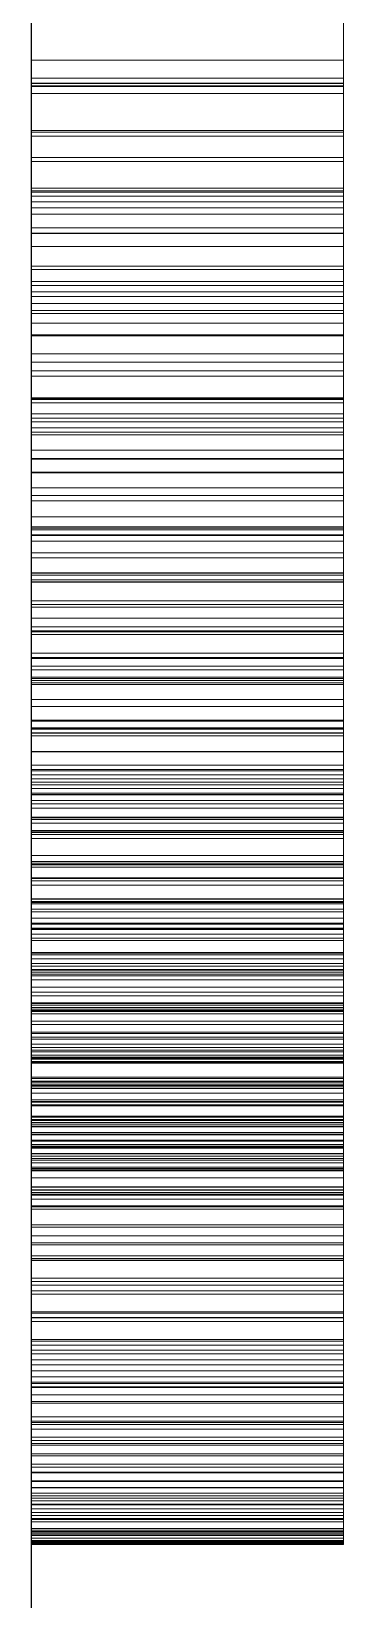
# Model space of a CAD drawing. Header units: millimetres. Extents: x 38 to 970, y 105 to 390.
# Drawn here: x 225 to 225.2, y 262.793 to 263.797 of the extents above; entities that cross this region are included whole.
import ezdxf

# ---------------------------------------------------------------- set-up
doc = ezdxf.new("R2010")
doc.units = ezdxf.units.MM
doc.linetypes.add('WP_HIDDEN', pattern=[2.3, 1.5, -0.8])
doc.layers.add('HIDDEN', color=7, linetype='WP_HIDDEN', lineweight=13)
doc.layers.add('VISIBLE', color=7, linetype='CONTINUOUS', lineweight=25)

msp = doc.modelspace()

# ---------------------------------------------------------------- linework, layer by layer
at = {"layer": 'HIDDEN', "ltscale": 1.428571}
for p, q in [((225, 263.76397), (225, 264.99087)), ((225, 263.76252), (225, 264.99087)), ((225.2, 264.99087), (225.2, 263.76397)), ((225.2, 263.76252), (225.2, 264.99087)), ((225, 264.73998), (225, 262.86483)), ((225.2, 262.86483), (225.2, 264.73998)), ((225, 263.84516), (225, 263.76751)), ((225.2, 263.76751), (225.2, 263.84516)), ((225, 263.76216), (225, 263.83077)), ((225, 263.77907), (225, 263.82672)), ((225.2, 263.83077), (225.2, 263.76216)), ((225.2, 263.82672), (225.2, 263.77907)), ((225, 263.8227), (225, 263.7303)), ((225, 263.73393), (225, 263.81999)), ((225.2, 263.7303), (225.2, 263.8227)), ((225.2, 263.81999), (225.2, 263.73393)), ((225, 263.76216), (225, 263.80474)), ((225, 263.80241), (225, 263.75756)), ((225, 263.79742), (225, 263.76426)), ((225.2, 263.80474), (225.2, 263.76216)), ((225.2, 263.75756), (225.2, 263.80241)), ((225.2, 263.76426), (225.2, 263.79742)), ((225, 263.77907), (225.2, 263.77907)), ((225, 263.73288), (225, 263.77907)), ((225.2, 263.77907), (225.2, 263.73288)), ((225, 263.76751), (225, 263.69198)), ((225, 263.76751), (225.2, 263.76751)), ((225.2, 263.69198), (225.2, 263.76751)), ((225, 263.76426), (225, 263.73025)), ((225, 263.76426), (225.2, 263.76426)), ((225, 263.66796), (225, 263.76397)), ((225, 263.76397), (225, 263.697)), ((225, 263.76397), (225.2, 263.76397)), ((225, 263.68028), (225, 263.76252)), ((225, 263.76252), (225, 263.68446)), ((225, 263.76252), (225.2, 263.76252)), ((225, 263.69445), (225, 263.76216)), ((225, 263.71663), (225, 263.76216)), ((225, 263.76216), (225.2, 263.76216)), ((225, 263.75756), (225, 263.71398)), ((225, 263.75756), (225.2, 263.75756)), ((225.2, 263.73025), (225.2, 263.76426)), ((225.2, 263.76397), (225.2, 263.66796)), ((225.2, 263.697), (225.2, 263.76397)), ((225.2, 263.68446), (225.2, 263.76252)), ((225.2, 263.76252), (225.2, 263.68028)), ((225.2, 263.76216), (225.2, 263.69445)), ((225.2, 263.76216), (225.2, 263.71663)), ((225.2, 263.71398), (225.2, 263.75756)), ((225, 263.64709), (225, 263.73393)), ((225, 263.73393), (225.2, 263.73393)), ((225, 263.73288), (225.2, 263.73288)), ((225, 263.68816), (225, 263.73288)), ((225, 263.7303), (225, 263.63726)), ((225, 263.7303), (225.2, 263.7303)), ((225, 263.73025), (225, 263.69538)), ((225, 263.73025), (225.2, 263.73025)), ((225.2, 263.73393), (225.2, 263.64709)), ((225.2, 263.73288), (225.2, 263.68816)), ((225.2, 263.63726), (225.2, 263.7303)), ((225.2, 263.69538), (225.2, 263.73025)), ((225, 263.66816), (225, 263.71663)), ((225, 263.71663), (225.2, 263.71663)), ((225.2, 263.71663), (225.2, 263.66816)), ((225, 263.71398), (225, 263.67168)), ((225, 263.71398), (225.2, 263.71398)), ((225.2, 263.67168), (225.2, 263.71398)), ((225, 263.697), (225, 263.63458)), ((225, 263.697), (225.2, 263.697)), ((225.2, 263.63458), (225.2, 263.697)), ((225, 263.69538), (225, 263.65964)), ((225, 263.69538), (225.2, 263.69538)), ((225, 263.62765), (225, 263.69445)), ((225, 263.69445), (225.2, 263.69445)), ((225, 263.69198), (225, 263.61858)), ((225, 263.69198), (225.2, 263.69198)), ((225, 263.68816), (225.2, 263.68816)), ((225, 263.64489), (225, 263.68816)), ((225.2, 263.65964), (225.2, 263.69538)), ((225.2, 263.69445), (225.2, 263.62765)), ((225.2, 263.61858), (225.2, 263.69198)), ((225.2, 263.68816), (225.2, 263.64489)), ((225, 263.68446), (225, 263.61052)), ((225, 263.68446), (225.2, 263.68446)), ((225, 263.6025), (225, 263.68028)), ((225, 263.68028), (225.2, 263.68028)), ((225.2, 263.61052), (225.2, 263.68446)), ((225.2, 263.68028), (225.2, 263.6025)), ((225, 263.67168), (225, 263.63065)), ((225, 263.67168), (225.2, 263.67168)), ((225, 263.61675), (225, 263.66816)), ((225, 263.66816), (225.2, 263.66816)), ((225, 263.58006), (225, 263.66796)), ((225, 263.66796), (225.2, 263.66796)), ((225.2, 263.63065), (225.2, 263.67168)), ((225.2, 263.66816), (225.2, 263.61675)), ((225.2, 263.66796), (225.2, 263.58006)), ((225, 263.65964), (225, 263.62305)), ((225, 263.65964), (225.2, 263.65964)), ((225.2, 263.62305), (225.2, 263.65964)), ((225, 263.55945), (225, 263.64709)), ((225, 263.64709), (225.2, 263.64709)), ((225.2, 263.64709), (225.2, 263.55945)), ((225, 263.64489), (225.2, 263.64489)), ((225, 263.60309), (225, 263.64489)), ((225, 263.63726), (225, 263.54358)), ((225, 263.63726), (225.2, 263.63726)), ((225.2, 263.64489), (225.2, 263.60309)), ((225.2, 263.54358), (225.2, 263.63726)), ((225, 263.63458), (225, 263.57672)), ((225, 263.63458), (225.2, 263.63458)), ((225, 263.63065), (225, 263.5909)), ((225, 263.63065), (225.2, 263.63065)), ((225, 263.56175), (225, 263.62765)), ((225, 263.62765), (225.2, 263.62765)), ((225.2, 263.57672), (225.2, 263.63458)), ((225.2, 263.5909), (225.2, 263.63065)), ((225.2, 263.62765), (225.2, 263.56175)), ((225, 263.62305), (225, 263.58559)), ((225, 263.62305), (225.2, 263.62305)), ((225, 263.61858), (225, 263.54732)), ((225, 263.61858), (225.2, 263.61858)), ((225, 263.56239), (225, 263.61675)), ((225, 263.61675), (225.2, 263.61675)), ((225.2, 263.58559), (225.2, 263.62305)), ((225.2, 263.54732), (225.2, 263.61858)), ((225.2, 263.61675), (225.2, 263.56239)), ((225, 263.61052), (225, 263.5407)), ((225, 263.61052), (225.2, 263.61052)), ((225.2, 263.5407), (225.2, 263.61052)), ((225, 263.60309), (225.2, 263.60309)), ((225, 263.56275), (225, 263.60309)), ((225, 263.52918), (225, 263.6025)), ((225, 263.6025), (225.2, 263.6025)), ((225.2, 263.60309), (225.2, 263.56275)), ((225.2, 263.6025), (225.2, 263.52918)), ((225, 263.5909), (225, 263.55242)), ((225, 263.5909), (225.2, 263.5909)), ((225, 263.58559), (225, 263.54982)), ((225, 263.58559), (225.2, 263.58559)), ((225.2, 263.55242), (225.2, 263.5909)), ((225.2, 263.54982), (225.2, 263.58559)), ((225, 263.53916), (225, 263.58006)), ((225, 263.58006), (225.2, 263.58006)), ((225, 263.57672), (225, 263.52341)), ((225, 263.57672), (225.2, 263.57672)), ((225.2, 263.58006), (225.2, 263.53916)), ((225.2, 263.52341), (225.2, 263.57672)), ((225, 263.56275), (225.2, 263.56275)), ((225, 263.52387), (225, 263.56275)), ((225, 263.5051), (225, 263.56239)), ((225, 263.56239), (225.2, 263.56239)), ((225, 263.49677), (225, 263.56175)), ((225, 263.56175), (225.2, 263.56175)), ((225, 263.47102), (225, 263.55945)), ((225, 263.55945), (225.2, 263.55945)), ((225.2, 263.56275), (225.2, 263.52387)), ((225.2, 263.56239), (225.2, 263.5051)), ((225.2, 263.56175), (225.2, 263.49677)), ((225.2, 263.55945), (225.2, 263.47102)), ((225, 263.55242), (225, 263.51521)), ((225, 263.55242), (225.2, 263.55242)), ((225, 263.54982), (225, 263.51467)), ((225, 263.54982), (225.2, 263.54982)), ((225, 263.54732), (225, 263.47818)), ((225, 263.54732), (225.2, 263.54732)), ((225.2, 263.51521), (225.2, 263.55242)), ((225.2, 263.51467), (225.2, 263.54982)), ((225.2, 263.47818), (225.2, 263.54732)), ((225, 263.54358), (225, 263.44927)), ((225, 263.54358), (225.2, 263.54358)), ((225, 263.5407), (225, 263.47501)), ((225, 263.5407), (225.2, 263.5407)), ((225, 263.50028), (225, 263.53916)), ((225, 263.53916), (225.2, 263.53916)), ((225.2, 263.44927), (225.2, 263.54358)), ((225.2, 263.47501), (225.2, 263.5407)), ((225.2, 263.53916), (225.2, 263.50028)), ((225, 263.46033), (225, 263.52918)), ((225, 263.52918), (225.2, 263.52918)), ((225.2, 263.52918), (225.2, 263.46033)), ((225, 263.52387), (225.2, 263.52387)), ((225, 263.48645), (225, 263.52387)), ((225, 263.52341), (225, 263.47466)), ((225, 263.52341), (225.2, 263.52341)), ((225, 263.51521), (225, 263.47928)), ((225, 263.51521), (225.2, 263.51521)), ((225.2, 263.52387), (225.2, 263.48645)), ((225.2, 263.47466), (225.2, 263.52341)), ((225.2, 263.47928), (225.2, 263.51521)), ((225, 263.51467), (225, 263.48012)), ((225, 263.51467), (225.2, 263.51467)), ((225, 263.45072), (225, 263.5051)), ((225, 263.5051), (225.2, 263.5051)), ((225.2, 263.48012), (225.2, 263.51467)), ((225.2, 263.5051), (225.2, 263.45072)), ((225, 263.46343), (225, 263.50028)), ((225, 263.50028), (225.2, 263.50028)), ((225, 263.43268), (225, 263.49677)), ((225, 263.49677), (225.2, 263.49677)), ((225.2, 263.50028), (225.2, 263.46343)), ((225.2, 263.49677), (225.2, 263.43268)), ((225, 263.48645), (225.2, 263.48645)), ((225, 263.4505), (225, 263.48645)), ((225.2, 263.48645), (225.2, 263.4505)), ((225, 263.48012), (225, 263.44619)), ((225, 263.48012), (225.2, 263.48012)), ((225, 263.47928), (225, 263.44463)), ((225, 263.47928), (225.2, 263.47928)), ((225, 263.47818), (225, 263.41118)), ((225, 263.47818), (225.2, 263.47818)), ((225, 263.47501), (225, 263.41344)), ((225, 263.47501), (225.2, 263.47501)), ((225.2, 263.44619), (225.2, 263.48012)), ((225.2, 263.44463), (225.2, 263.47928)), ((225.2, 263.41118), (225.2, 263.47818)), ((225.2, 263.41344), (225.2, 263.47501)), ((225, 263.47466), (225, 263.43046)), ((225, 263.47466), (225.2, 263.47466)), ((225, 263.38383), (225, 263.47102)), ((225, 263.47102), (225.2, 263.47102)), ((225.2, 263.43046), (225.2, 263.47466)), ((225.2, 263.47102), (225.2, 263.38383)), ((225, 263.4286), (225, 263.46343)), ((225, 263.46343), (225.2, 263.46343)), ((225, 263.39594), (225, 263.46033)), ((225, 263.46033), (225.2, 263.46033)), ((225.2, 263.46343), (225.2, 263.4286)), ((225.2, 263.46033), (225.2, 263.39594)), ((225, 263.39924), (225, 263.45072)), ((225, 263.45072), (225.2, 263.45072)), ((225, 263.4505), (225.2, 263.4505)), ((225, 263.41601), (225, 263.4505)), ((225, 263.44927), (225, 263.38177)), ((225, 263.44927), (225.2, 263.44927)), ((225, 263.44619), (225, 263.41287)), ((225, 263.44619), (225.2, 263.44619)), ((225, 263.42172), (225, 263.44492)), ((225, 263.44492), (225, 263.39644)), ((225, 263.44492), (225.2, 263.44492)), ((225.2, 263.45072), (225.2, 263.39924)), ((225.2, 263.4505), (225.2, 263.41601)), ((225.2, 263.38177), (225.2, 263.44927)), ((225.2, 263.41287), (225.2, 263.44619)), ((225.2, 263.44492), (225.2, 263.42172)), ((225.2, 263.39644), (225.2, 263.44492)), ((225, 263.44463), (225, 263.41125)), ((225, 263.44463), (225.2, 263.44463)), ((225.2, 263.41125), (225.2, 263.44463)), ((225, 263.36951), (225, 263.43268)), ((225, 263.43268), (225.2, 263.43268)), ((225, 263.43046), (225, 263.39082)), ((225, 263.43046), (225.2, 263.43046)), ((225, 263.39581), (225, 263.4286)), ((225, 263.4286), (225.2, 263.4286)), ((225.2, 263.43268), (225.2, 263.36951)), ((225.2, 263.39082), (225.2, 263.43046)), ((225.2, 263.4286), (225.2, 263.39581)), ((225, 263.38859), (225, 263.42172)), ((225, 263.42172), (225.2, 263.42172)), ((225, 263.41601), (225.2, 263.41601)), ((225, 263.38297), (225, 263.41601)), ((225.2, 263.42172), (225.2, 263.38859)), ((225.2, 263.41601), (225.2, 263.38297)), ((225, 263.41344), (225, 263.356)), ((225, 263.41344), (225.2, 263.41344)), ((225, 263.41287), (225, 263.38016)), ((225, 263.41287), (225.2, 263.41287)), ((225, 263.41125), (225, 263.37914)), ((225, 263.41125), (225.2, 263.41125)), ((225, 263.41118), (225, 263.3463)), ((225, 263.41118), (225.2, 263.41118)), ((225.2, 263.356), (225.2, 263.41344)), ((225.2, 263.38016), (225.2, 263.41287)), ((225.2, 263.37914), (225.2, 263.41125)), ((225.2, 263.3463), (225.2, 263.41118)), ((225, 263.35065), (225, 263.39924)), ((225, 263.39924), (225.2, 263.39924)), ((225, 263.39644), (225, 263.35106)), ((225, 263.39644), (225.2, 263.39644)), ((225, 263.33602), (225, 263.39594)), ((225, 263.39594), (225.2, 263.39594)), ((225, 263.36504), (225, 263.39581)), ((225, 263.39581), (225.2, 263.39581)), ((225.2, 263.39924), (225.2, 263.35065)), ((225.2, 263.35106), (225.2, 263.39644)), ((225.2, 263.39594), (225.2, 263.33602)), ((225.2, 263.39581), (225.2, 263.36504)), ((225, 263.39082), (225, 263.35573)), ((225, 263.39082), (225.2, 263.39082)), ((225, 263.3563), (225, 263.38859)), ((225, 263.38859), (225.2, 263.38859)), ((225.2, 263.35573), (225.2, 263.39082)), ((225.2, 263.38859), (225.2, 263.3563)), ((225, 263.2999), (225, 263.38383)), ((225, 263.38383), (225.2, 263.38383)), ((225, 263.38297), (225.2, 263.38297)), ((225, 263.3514), (225, 263.38297)), ((225, 263.38177), (225, 263.31268)), ((225, 263.38177), (225.2, 263.38177)), ((225, 263.38016), (225, 263.34806)), ((225, 263.38016), (225.2, 263.38016)), ((225, 263.37914), (225, 263.34831)), ((225, 263.37914), (225.2, 263.37914)), ((225.2, 263.38383), (225.2, 263.2999)), ((225.2, 263.38297), (225.2, 263.3514)), ((225.2, 263.31268), (225.2, 263.38177)), ((225.2, 263.34806), (225.2, 263.38016)), ((225.2, 263.34831), (225.2, 263.37914)), ((225, 263.30844), (225, 263.36951)), ((225, 263.36951), (225.2, 263.36951)), ((225, 263.33631), (225, 263.36504)), ((225, 263.36504), (225.2, 263.36504)), ((225.2, 263.36951), (225.2, 263.30844)), ((225.2, 263.36504), (225.2, 263.33631)), ((225, 263.32483), (225, 263.3563)), ((225, 263.3563), (225.2, 263.3563)), ((225, 263.356), (225, 263.30268)), ((225, 263.356), (225.2, 263.356)), ((225, 263.35573), (225, 263.32386)), ((225, 263.35573), (225.2, 263.35573)), ((225.2, 263.3563), (225.2, 263.32483)), ((225.2, 263.30268), (225.2, 263.356)), ((225.2, 263.32386), (225.2, 263.35573)), ((225, 263.3514), (225.2, 263.3514)), ((225, 263.32129), (225, 263.3514)), ((225, 263.35106), (225, 263.30879)), ((225, 263.35106), (225.2, 263.35106)), ((225, 263.32745), (225, 263.35065)), ((225, 263.35065), (225.2, 263.35065)), ((225, 263.34831), (225, 263.31875)), ((225, 263.34831), (225.2, 263.34831)), ((225, 263.34806), (225, 263.31657)), ((225, 263.34806), (225.2, 263.34806)), ((225, 263.3463), (225, 263.31488)), ((225, 263.3463), (225.2, 263.3463)), ((225.2, 263.3514), (225.2, 263.32129)), ((225.2, 263.30879), (225.2, 263.35106)), ((225.2, 263.35065), (225.2, 263.32745)), ((225.2, 263.31875), (225.2, 263.34831)), ((225.2, 263.31657), (225.2, 263.34806)), ((225.2, 263.31488), (225.2, 263.3463)), ((225, 263.30959), (225, 263.33631)), ((225, 263.33631), (225.2, 263.33631)), ((225, 263.28056), (225, 263.33602)), ((225, 263.33602), (225.2, 263.33602)), ((225.2, 263.33631), (225.2, 263.30959)), ((225.2, 263.33602), (225.2, 263.28056)), ((225, 263.30497), (225, 263.32745)), ((225, 263.32745), (225.2, 263.32745)), ((225, 263.29419), (225, 263.32483)), ((225, 263.32483), (225.2, 263.32483)), ((225.2, 263.32745), (225.2, 263.30497)), ((225.2, 263.32483), (225.2, 263.29419)), ((225, 263.32386), (225, 263.29387)), ((225, 263.32386), (225.2, 263.32386)), ((225, 263.32129), (225.2, 263.32129)), ((225, 263.29265), (225, 263.32129)), ((225, 263.31875), (225, 263.29047)), ((225, 263.31875), (225.2, 263.31875)), ((225, 263.31657), (225, 263.2857)), ((225, 263.31657), (225.2, 263.31657)), ((225, 263.31488), (225, 263.28443)), ((225, 263.31488), (225.2, 263.31488)), ((225.2, 263.29387), (225.2, 263.32386)), ((225.2, 263.32129), (225.2, 263.29265)), ((225.2, 263.29047), (225.2, 263.31875)), ((225.2, 263.2857), (225.2, 263.31657)), ((225.2, 263.28443), (225.2, 263.31488)), ((225, 263.31268), (225, 263.242)), ((225, 263.31268), (225.2, 263.31268)), ((225, 263.28491), (225, 263.30959)), ((225, 263.30959), (225.2, 263.30959)), ((225, 263.30879), (225, 263.26962)), ((225, 263.30879), (225.2, 263.30879)), ((225, 263.25068), (225, 263.30844)), ((225, 263.30844), (225.2, 263.30844)), ((225, 263.28322), (225, 263.30497)), ((225, 263.30497), (225.2, 263.30497)), ((225.2, 263.242), (225.2, 263.31268)), ((225.2, 263.30959), (225.2, 263.28491)), ((225.2, 263.26962), (225.2, 263.30879)), ((225.2, 263.30844), (225.2, 263.25068)), ((225.2, 263.30497), (225.2, 263.28322)), ((225, 263.30268), (225, 263.25349)), ((225, 263.30268), (225.2, 263.30268)), ((225, 263.21923), (225, 263.2999)), ((225, 263.2999), (225.2, 263.2999)), ((225.2, 263.25349), (225.2, 263.30268)), ((225.2, 263.2999), (225.2, 263.21923)), ((225, 263.26437), (225, 263.29419)), ((225, 263.29419), (225.2, 263.29419)), ((225, 263.29387), (225, 263.26576)), ((225, 263.29387), (225.2, 263.29387)), ((225, 263.29265), (225.2, 263.29265)), ((225, 263.2656), (225, 263.29265)), ((225, 263.29047), (225.2, 263.29047)), ((225, 263.29047), (225, 263.26369)), ((225, 263.2857), (225, 263.25544)), ((225, 263.2857), (225.2, 263.2857)), ((225, 263.26226), (225, 263.28491)), ((225, 263.28491), (225.2, 263.28491)), ((225, 263.28443), (225, 263.25495)), ((225, 263.28443), (225.2, 263.28443)), ((225.2, 263.29419), (225.2, 263.26437)), ((225.2, 263.26576), (225.2, 263.29387)), ((225.2, 263.29265), (225.2, 263.2656)), ((225.2, 263.26369), (225.2, 263.29047)), ((225.2, 263.25544), (225.2, 263.2857)), ((225.2, 263.28491), (225.2, 263.26226)), ((225.2, 263.25495), (225.2, 263.28443)), ((225, 263.26219), (225, 263.28322)), ((225, 263.28322), (225.2, 263.28322)), ((225, 263.22956), (225, 263.28056)), ((225, 263.28056), (225.2, 263.28056)), ((225.2, 263.28322), (225.2, 263.26219)), ((225.2, 263.28056), (225.2, 263.22956)), ((225, 263.26962), (225, 263.23356)), ((225, 263.26962), (225.2, 263.26962)), ((225, 263.26576), (225, 263.23953)), ((225, 263.26576), (225.2, 263.26576)), ((225, 263.2656), (225.2, 263.2656)), ((225, 263.2403), (225, 263.2656)), ((225, 263.23538), (225, 263.26437)), ((225, 263.26437), (225.2, 263.26437)), ((225.2, 263.23356), (225.2, 263.26962)), ((225.2, 263.23953), (225.2, 263.26576)), ((225.2, 263.2656), (225.2, 263.2403)), ((225.2, 263.26437), (225.2, 263.23538)), ((225, 263.26369), (225, 263.23864)), ((225, 263.26369), (225.2, 263.26369)), ((225, 263.24163), (225, 263.26226)), ((225, 263.26226), (225.2, 263.26226)), ((225, 263.24189), (225, 263.26219)), ((225, 263.26219), (225.2, 263.26219)), ((225, 263.25544), (225, 263.22579)), ((225, 263.25544), (225.2, 263.25544)), ((225, 263.25495), (225, 263.22643)), ((225, 263.25495), (225.2, 263.25495)), ((225.2, 263.23864), (225.2, 263.26369)), ((225.2, 263.26226), (225.2, 263.24163)), ((225.2, 263.26219), (225.2, 263.24189)), ((225.2, 263.22579), (225.2, 263.25544)), ((225.2, 263.22643), (225.2, 263.25495)), ((225, 263.25349), (225, 263.20746)), ((225, 263.25349), (225.2, 263.25349)), ((225, 263.22304), (225, 263.25068)), ((225, 263.25068), (225.2, 263.25068)), ((225.2, 263.20746), (225.2, 263.25349)), ((225.2, 263.25068), (225.2, 263.22304)), ((225, 263.242), (225, 263.16974)), ((225, 263.242), (225.2, 263.242)), ((225, 263.22231), (225, 263.24189)), ((225, 263.24189), (225.2, 263.24189)), ((225, 263.22303), (225, 263.24163)), ((225, 263.24163), (225.2, 263.24163)), ((225, 263.2403), (225.2, 263.2403)), ((225, 263.21675), (225, 263.2403)), ((225, 263.23953), (225, 263.21518)), ((225, 263.23953), (225.2, 263.23953)), ((225, 263.23864), (225, 263.21531)), ((225, 263.23864), (225.2, 263.23864)), ((225, 263.20722), (225, 263.23538)), ((225, 263.23538), (225.2, 263.23538)), ((225.2, 263.16974), (225.2, 263.242)), ((225.2, 263.24189), (225.2, 263.22231)), ((225.2, 263.24163), (225.2, 263.22303)), ((225.2, 263.2403), (225.2, 263.21675)), ((225.2, 263.21518), (225.2, 263.23953)), ((225.2, 263.21531), (225.2, 263.23864)), ((225.2, 263.23538), (225.2, 263.20722)), ((225, 263.23356), (225, 263.2006)), ((225, 263.23356), (225.2, 263.23356)), ((225, 263.18224), (225, 263.22956)), ((225, 263.22956), (225.2, 263.22956)), ((225, 263.22643), (225, 263.19889)), ((225, 263.22643), (225.2, 263.22643)), ((225, 263.22579), (225, 263.19675)), ((225, 263.22579), (225.2, 263.22579)), ((225.2, 263.2006), (225.2, 263.23356)), ((225.2, 263.22956), (225.2, 263.18224)), ((225.2, 263.19889), (225.2, 263.22643)), ((225.2, 263.19675), (225.2, 263.22579)), ((225, 263.19623), (225, 263.22304)), ((225, 263.22304), (225.2, 263.22304)), ((225, 263.206), (225, 263.22303)), ((225, 263.22303), (225.2, 263.22303)), ((225, 263.20346), (225, 263.22231)), ((225, 263.22231), (225.2, 263.22231)), ((225, 263.14182), (225, 263.21923)), ((225, 263.21923), (225.2, 263.21923)), ((225, 263.21675), (225.2, 263.21675)), ((225, 263.19494), (225, 263.21675)), ((225, 263.21531), (225, 263.19371)), ((225, 263.21531), (225.2, 263.21531)), ((225, 263.21518), (225, 263.19272)), ((225, 263.21518), (225.2, 263.21518)), ((225.2, 263.22304), (225.2, 263.19623)), ((225.2, 263.22303), (225.2, 263.206)), ((225.2, 263.22231), (225.2, 263.20346)), ((225.2, 263.21923), (225.2, 263.14182)), ((225.2, 263.21675), (225.2, 263.19494)), ((225.2, 263.19371), (225.2, 263.21531)), ((225.2, 263.19272), (225.2, 263.21518)), ((225, 263.20746), (225, 263.16362)), ((225, 263.20746), (225.2, 263.20746)), ((225, 263.17989), (225, 263.20722)), ((225, 263.20722), (225.2, 263.20722)), ((225, 263.19006), (225, 263.206)), ((225, 263.206), (225.2, 263.206)), ((225.2, 263.16362), (225.2, 263.20746)), ((225.2, 263.20722), (225.2, 263.17989)), ((225.2, 263.206), (225.2, 263.19006)), ((225, 263.18533), (225, 263.20346)), ((225, 263.20346), (225.2, 263.20346)), ((225, 263.2006), (225, 263.17075)), ((225, 263.2006), (225.2, 263.2006)), ((225, 263.19889), (225, 263.17231)), ((225, 263.19889), (225.2, 263.19889)), ((225, 263.19675), (225, 263.16832)), ((225, 263.19675), (225.2, 263.19675)), ((225, 263.17024), (225, 263.19623)), ((225, 263.19623), (225.2, 263.19623)), ((225, 263.19494), (225.2, 263.19494)), ((225, 263.17487), (225, 263.19494)), ((225.2, 263.20346), (225.2, 263.18533)), ((225.2, 263.17075), (225.2, 263.2006)), ((225.2, 263.17231), (225.2, 263.19889)), ((225.2, 263.16832), (225.2, 263.19675)), ((225.2, 263.19623), (225.2, 263.17024)), ((225.2, 263.19494), (225.2, 263.17487)), ((225, 263.19371), (225, 263.17384)), ((225, 263.19371), (225.2, 263.19371)), ((225, 263.19272), (225, 263.17213)), ((225, 263.19272), (225.2, 263.19272)), ((225, 263.17523), (225, 263.19006)), ((225, 263.19006), (225.2, 263.19006)), ((225, 263.15202), (225, 263.18533)), ((225, 263.18533), (225.2, 263.18533)), ((225.2, 263.17384), (225.2, 263.19371)), ((225.2, 263.17213), (225.2, 263.19272)), ((225.2, 263.19006), (225.2, 263.17523)), ((225.2, 263.18533), (225.2, 263.15202)), ((225, 263.13779), (225, 263.18224)), ((225, 263.18224), (225.2, 263.18224)), ((225, 263.15338), (225, 263.17989)), ((225, 263.17989), (225.2, 263.17989)), ((225, 263.16149), (225, 263.17523)), ((225, 263.17523), (225.2, 263.17523)), ((225, 263.17487), (225.2, 263.17487)), ((225, 263.15655), (225, 263.17487)), ((225, 263.17384), (225, 263.1557)), ((225, 263.17384), (225.2, 263.17384)), ((225.2, 263.18224), (225.2, 263.13779)), ((225.2, 263.17989), (225.2, 263.15338)), ((225.2, 263.17523), (225.2, 263.16149)), ((225.2, 263.17487), (225.2, 263.15655)), ((225.2, 263.1557), (225.2, 263.17384)), ((225, 263.17231), (225, 263.1467)), ((225, 263.17231), (225.2, 263.17231)), ((225, 263.17213), (225, 263.15342)), ((225, 263.17213), (225.2, 263.17213)), ((225, 263.17075), (225, 263.144)), ((225, 263.17075), (225.2, 263.17075)), ((225, 263.14508), (225, 263.17024)), ((225, 263.17024), (225.2, 263.17024)), ((225, 263.16974), (225, 263.09589)), ((225, 263.16974), (225.2, 263.16974)), ((225, 263.16832), (225, 263.14051)), ((225, 263.16832), (225.2, 263.16832)), ((225.2, 263.1467), (225.2, 263.17231)), ((225.2, 263.15342), (225.2, 263.17213)), ((225.2, 263.144), (225.2, 263.17075)), ((225.2, 263.17024), (225.2, 263.14508)), ((225.2, 263.09589), (225.2, 263.16974)), ((225.2, 263.14051), (225.2, 263.16832)), ((225, 263.16362), (225, 263.12198)), ((225, 263.16362), (225.2, 263.16362)), ((225, 263.14885), (225, 263.16149)), ((225, 263.16149), (225.2, 263.16149)), ((225, 263.15655), (225.2, 263.15655)), ((225, 263.13997), (225, 263.15655)), ((225, 263.1557), (225, 263.13929)), ((225, 263.1557), (225.2, 263.1557)), ((225.2, 263.12198), (225.2, 263.16362)), ((225.2, 263.16149), (225.2, 263.14885)), ((225.2, 263.15655), (225.2, 263.13997)), ((225.2, 263.13929), (225.2, 263.1557)), ((225, 263.15342), (225, 263.13677)), ((225, 263.15342), (225.2, 263.15342)), ((225, 263.1277), (225, 263.15338)), ((225, 263.15338), (225.2, 263.15338)), ((225, 263.12315), (225, 263.15202)), ((225, 263.15202), (225.2, 263.15202)), ((225, 263.13731), (225, 263.14885)), ((225, 263.14885), (225.2, 263.14885)), ((225, 263.1467), (225, 263.12206)), ((225, 263.1467), (225.2, 263.1467)), ((225, 263.12075), (225, 263.14508)), ((225, 263.14508), (225.2, 263.14508)), ((225, 263.144), (225, 263.12037)), ((225, 263.144), (225.2, 263.144)), ((225.2, 263.13677), (225.2, 263.15342)), ((225.2, 263.15338), (225.2, 263.1277)), ((225.2, 263.15202), (225.2, 263.12315)), ((225.2, 263.14885), (225.2, 263.13731)), ((225.2, 263.12206), (225.2, 263.1467)), ((225.2, 263.14508), (225.2, 263.12075)), ((225.2, 263.12037), (225.2, 263.144)), ((225, 263.06768), (225, 263.14182)), ((225, 263.14182), (225.2, 263.14182)), ((225, 263.14051), (225, 263.1133)), ((225, 263.14051), (225.2, 263.14051)), ((225, 263.13997), (225.2, 263.13997)), ((225, 263.12514), (225, 263.13997)), ((225, 263.13929), (225, 263.1246)), ((225, 263.13929), (225.2, 263.13929)), ((225, 263.09622), (225, 263.13779)), ((225, 263.13779), (225.2, 263.13779)), ((225, 263.12687), (225, 263.13731)), ((225, 263.13731), (225.2, 263.13731)), ((225, 263.13677), (225, 263.12233)), ((225, 263.13677), (225.2, 263.13677)), ((225.2, 263.14182), (225.2, 263.06768)), ((225.2, 263.1133), (225.2, 263.14051)), ((225.2, 263.13997), (225.2, 263.12514)), ((225.2, 263.1246), (225.2, 263.13929)), ((225.2, 263.13779), (225.2, 263.09622)), ((225.2, 263.13731), (225.2, 263.12687)), ((225.2, 263.12233), (225.2, 263.13677)), ((225, 263.10285), (225, 263.1277)), ((225, 263.1277), (225.2, 263.1277)), ((225, 263.11753), (225, 263.12687)), ((225, 263.12687), (225.2, 263.12687)), ((225, 263.12514), (225.2, 263.12514)), ((225, 263.11206), (225, 263.12514)), ((225, 263.1246), (225, 263.11164)), ((225, 263.1246), (225.2, 263.1246)), ((225.2, 263.1277), (225.2, 263.10285)), ((225.2, 263.12687), (225.2, 263.11753)), ((225.2, 263.12514), (225.2, 263.11206)), ((225.2, 263.11164), (225.2, 263.1246)), ((225, 263.09872), (225, 263.12315)), ((225, 263.12315), (225.2, 263.12315)), ((225, 263.12233), (225, 263.11012)), ((225, 263.12233), (225.2, 263.12233)), ((225, 263.12206), (225, 263.09839)), ((225, 263.12206), (225.2, 263.12206)), ((225, 263.12198), (225, 263.08254)), ((225, 263.12198), (225.2, 263.12198)), ((225, 263.09725), (225, 263.12075)), ((225, 263.12075), (225.2, 263.12075)), ((225, 263.12037), (225, 263.0999)), ((225, 263.12037), (225.2, 263.12037)), ((225, 263.10929), (225, 263.11753)), ((225, 263.11753), (225.2, 263.11753)), ((225.2, 263.12315), (225.2, 263.09872)), ((225.2, 263.11012), (225.2, 263.12233)), ((225.2, 263.09839), (225.2, 263.12206)), ((225.2, 263.08254), (225.2, 263.12198)), ((225.2, 263.12075), (225.2, 263.09725)), ((225.2, 263.0999), (225.2, 263.12037)), ((225.2, 263.11753), (225.2, 263.10929)), ((225, 263.1133), (225, 263.08671)), ((225, 263.1133), (225.2, 263.1133)), ((225, 263.11206), (225.2, 263.11206)), ((225, 263.10072), (225, 263.11206)), ((225, 263.11164), (225, 263.10041)), ((225, 263.11164), (225.2, 263.11164)), ((225, 263.11012), (225, 263.10013)), ((225, 263.11012), (225.2, 263.11012)), ((225, 263.10214), (225, 263.10929)), ((225, 263.10929), (225.2, 263.10929)), ((225.2, 263.08671), (225.2, 263.1133)), ((225.2, 263.11206), (225.2, 263.10072)), ((225.2, 263.10041), (225.2, 263.11164)), ((225.2, 263.10013), (225.2, 263.11012)), ((225.2, 263.10929), (225.2, 263.10214)), ((225, 263.07883), (225, 263.10285)), ((225, 263.10285), (225.2, 263.10285)), ((225, 263.0961), (225, 263.10214)), ((225, 263.10214), (225.2, 263.10214)), ((225, 263.10072), (225.2, 263.10072)), ((225, 263.09112), (225, 263.10072)), ((225, 263.10041), (225, 263.09091)), ((225, 263.10041), (225.2, 263.10041)), ((225, 263.10013), (225, 263.09235)), ((225, 263.10013), (225.2, 263.10013)), ((225, 263.0999), (225, 263.08258)), ((225, 263.0999), (225.2, 263.0999)), ((225, 263.07874), (225, 263.09872)), ((225, 263.09872), (225.2, 263.09872)), ((225, 263.09839), (225, 263.07569)), ((225, 263.09839), (225.2, 263.09839)), ((225, 263.07457), (225, 263.09725)), ((225, 263.09725), (225.2, 263.09725)), ((225, 263.05753), (225, 263.09622)), ((225, 263.09622), (225.2, 263.09622)), ((225, 263.09115), (225, 263.0961)), ((225, 263.0961), (225.2, 263.0961)), ((225, 263.09589), (225, 263.02046)), ((225, 263.09589), (225.2, 263.09589)), ((225.2, 263.10285), (225.2, 263.07883)), ((225.2, 263.10214), (225.2, 263.0961)), ((225.2, 263.10072), (225.2, 263.09112)), ((225.2, 263.09091), (225.2, 263.10041)), ((225.2, 263.09235), (225.2, 263.10013)), ((225.2, 263.08258), (225.2, 263.0999)), ((225.2, 263.09872), (225.2, 263.07874)), ((225.2, 263.07569), (225.2, 263.09839)), ((225.2, 263.09725), (225.2, 263.07457)), ((225.2, 263.09622), (225.2, 263.05753)), ((225.2, 263.0961), (225.2, 263.09115)), ((225.2, 263.02046), (225.2, 263.09589)), ((225, 263.09235), (225, 263.0868)), ((225, 263.09235), (225.2, 263.09235)), ((225, 263.08731), (225, 263.09115)), ((225, 263.09115), (225.2, 263.09115)), ((225, 263.09112), (225.2, 263.09112)), ((225, 263.08327), (225, 263.09112)), ((225, 263.09091), (225, 263.08313)), ((225, 263.09091), (225.2, 263.09091)), ((225, 263.08456), (225, 263.08731)), ((225, 263.08731), (225.2, 263.08731)), ((225, 263.0868), (225, 263.08347)), ((225, 263.0868), (225.2, 263.0868)), ((225, 263.08671), (225, 263.05545)), ((225, 263.08671), (225.2, 263.08671)), ((225, 263.08236), (225, 263.08456)), ((225, 263.08456), (225.2, 263.08456)), ((225, 263.08347), (225, 263.08236)), ((225, 263.08347), (225.2, 263.08347)), ((225.2, 263.0868), (225.2, 263.09235)), ((225.2, 263.09115), (225.2, 263.08731)), ((225.2, 263.09112), (225.2, 263.08327)), ((225.2, 263.08313), (225.2, 263.09091)), ((225.2, 263.08731), (225.2, 263.08456)), ((225.2, 263.08347), (225.2, 263.0868)), ((225.2, 263.05545), (225.2, 263.08671)), ((225.2, 263.08456), (225.2, 263.08236)), ((225.2, 263.08236), (225.2, 263.08347)), ((225, 263.08327), (225.2, 263.08327)), ((225, 263.07716), (225, 263.08327)), ((225, 263.08313), (225, 263.07708)), ((225, 263.08313), (225.2, 263.08313)), ((225, 263.08258), (225, 263.0684)), ((225, 263.08258), (225.2, 263.08258)), ((225, 263.08254), (225, 263.0453)), ((225, 263.08254), (225.2, 263.08254)), ((225, 263.08236), (225.2, 263.08236)), ((225, 263.05563), (225, 263.07883)), ((225, 263.07883), (225.2, 263.07883)), ((225, 263.06319), (225, 263.07874)), ((225, 263.07874), (225.2, 263.07874)), ((225, 263.07716), (225.2, 263.07716)), ((225, 263.0728), (225, 263.07716)), ((225, 263.07708), (225, 263.07277)), ((225, 263.07708), (225.2, 263.07708)), ((225, 263.07569), (225, 263.05395)), ((225, 263.07569), (225.2, 263.07569)), ((225, 263.05272), (225, 263.07457)), ((225, 263.07457), (225.2, 263.07457)), ((225.2, 263.08327), (225.2, 263.07716)), ((225.2, 263.07708), (225.2, 263.08313)), ((225.2, 263.0684), (225.2, 263.08258)), ((225.2, 263.0453), (225.2, 263.08254)), ((225.2, 263.07883), (225.2, 263.05563)), ((225.2, 263.07874), (225.2, 263.06319)), ((225.2, 263.07716), (225.2, 263.0728)), ((225.2, 263.07277), (225.2, 263.07708)), ((225.2, 263.05395), (225.2, 263.07569)), ((225.2, 263.07457), (225.2, 263.05272)), ((225, 263.0728), (225.2, 263.0728)), ((225, 263.07018), (225, 263.0728)), ((225, 263.07277), (225, 263.07017)), ((225, 263.07277), (225.2, 263.07277)), ((225, 263.07018), (225.2, 263.07018)), ((225, 263.06931), (225, 263.07018)), ((225, 263.07017), (225, 263.06931)), ((225, 263.07017), (225.2, 263.07017)), ((225, 263.06931), (225.2, 263.06931)), ((225, 263.0684), (225, 263.05738)), ((225, 263.0684), (225.2, 263.0684)), ((225, 262.9968), (225, 263.06768)), ((225, 263.06768), (225.2, 263.06768)), ((225.2, 263.0728), (225.2, 263.07018)), ((225.2, 263.07017), (225.2, 263.07277)), ((225.2, 263.07018), (225.2, 263.06931)), ((225.2, 263.06931), (225.2, 263.07017)), ((225.2, 263.05738), (225.2, 263.0684)), ((225.2, 263.06768), (225.2, 262.9968)), ((225, 263.05209), (225, 263.06319)), ((225, 263.06319), (225.2, 263.06319)), ((225, 263.02171), (225, 263.05753)), ((225, 263.05753), (225.2, 263.05753)), ((225, 263.05738), (225, 263.04951)), ((225, 263.05738), (225.2, 263.05738)), ((225, 263.03326), (225, 263.05563)), ((225, 263.05563), (225.2, 263.05563)), ((225, 263.05545), (225, 263.02621)), ((225, 263.05545), (225.2, 263.05545)), ((225, 263.05395), (225, 263.03319)), ((225, 263.05395), (225.2, 263.05395)), ((225.2, 263.06319), (225.2, 263.05209)), ((225.2, 263.05753), (225.2, 263.02171)), ((225.2, 263.04951), (225.2, 263.05738)), ((225.2, 263.05563), (225.2, 263.03326)), ((225.2, 263.02621), (225.2, 263.05545)), ((225.2, 263.03319), (225.2, 263.05395)), ((225, 263.0317), (225, 263.05272)), ((225, 263.05272), (225.2, 263.05272)), ((225, 263.04543), (225, 263.05209)), ((225, 263.05209), (225.2, 263.05209)), ((225, 263.04951), (225, 263.04478)), ((225, 263.04951), (225.2, 263.04951)), ((225, 263.04321), (225, 263.04543)), ((225, 263.04543), (225.2, 263.04543)), ((225, 263.0453), (225, 263.01026)), ((225, 263.0453), (225.2, 263.0453)), ((225, 263.04478), (225, 263.04321)), ((225, 263.04478), (225.2, 263.04478)), ((225, 263.04321), (225.2, 263.04321)), ((225.2, 263.05272), (225.2, 263.0317)), ((225.2, 263.05209), (225.2, 263.04543)), ((225.2, 263.04478), (225.2, 263.04951)), ((225.2, 263.04543), (225.2, 263.04321)), ((225.2, 263.01026), (225.2, 263.0453)), ((225.2, 263.04321), (225.2, 263.04478)), ((225, 263.01171), (225, 263.03326)), ((225, 263.03326), (225.2, 263.03326)), ((225, 263.03319), (225, 263.01339)), ((225, 263.03319), (225.2, 263.03319)), ((225.2, 263.03326), (225.2, 263.01171)), ((225.2, 263.01339), (225.2, 263.03319)), ((225, 263.0115), (225, 263.0317)), ((225, 263.0317), (225.2, 263.0317)), ((225, 263.02621), (225, 262.99898)), ((225, 263.02621), (225.2, 263.02621)), ((225.2, 263.0317), (225.2, 263.0115)), ((225.2, 262.99898), (225.2, 263.02621)), ((225, 262.98878), (225, 263.02171)), ((225, 263.02171), (225.2, 263.02171)), ((225, 263.02046), (225, 262.94343)), ((225, 263.02046), (225.2, 263.02046)), ((225, 263.01339), (225, 262.99457)), ((225, 263.01339), (225.2, 263.01339)), ((225.2, 263.02171), (225.2, 262.98878)), ((225.2, 262.94343), (225.2, 263.02046)), ((225.2, 262.99457), (225.2, 263.01339)), ((225, 262.991), (225, 263.01171)), ((225, 263.01171), (225.2, 263.01171)), ((225, 262.97359), (225, 263.0115)), ((225, 263.0115), (225.2, 263.0115)), ((225, 263.01026), (225, 262.97741)), ((225, 263.01026), (225.2, 263.01026)), ((225.2, 263.01171), (225.2, 262.991)), ((225.2, 263.0115), (225.2, 262.97359)), ((225.2, 262.97741), (225.2, 263.01026)), ((225, 262.99898), (225, 262.97378)), ((225, 262.99898), (225.2, 262.99898)), ((225, 262.92918), (225, 262.9968)), ((225, 262.9968), (225.2, 262.9968)), ((225, 262.99457), (225, 262.97671)), ((225, 262.99457), (225.2, 262.99457)), ((225.2, 262.97378), (225.2, 262.99898)), ((225.2, 262.9968), (225.2, 262.92918)), ((225.2, 262.97671), (225.2, 262.99457)), ((225, 262.97133), (225, 262.991)), ((225, 262.991), (225.2, 262.991)), ((225, 262.95872), (225, 262.98878)), ((225, 262.98878), (225.2, 262.98878)), ((225.2, 262.991), (225.2, 262.97133)), ((225.2, 262.98878), (225.2, 262.95872)), ((225, 262.97741), (225, 262.94677)), ((225, 262.97741), (225.2, 262.97741)), ((225, 262.97671), (225, 262.95982)), ((225, 262.97671), (225.2, 262.97671)), ((225, 262.97378), (225, 262.95058)), ((225, 262.97378), (225.2, 262.97378)), ((225, 262.95603), (225, 262.97359)), ((225, 262.97359), (225.2, 262.97359)), ((225.2, 262.94677), (225.2, 262.97741)), ((225.2, 262.95982), (225.2, 262.97671)), ((225.2, 262.95058), (225.2, 262.97378)), ((225.2, 262.97359), (225.2, 262.95603)), ((225, 262.95293), (225, 262.97133)), ((225, 262.97133), (225.2, 262.97133)), ((225.2, 262.97133), (225.2, 262.95293)), ((225, 262.95982), (225, 262.92906)), ((225, 262.95982), (225.2, 262.95982)), ((225, 262.93154), (225, 262.95872)), ((225, 262.95872), (225.2, 262.95872)), ((225, 262.9396), (225, 262.95603)), ((225, 262.95603), (225.2, 262.95603)), ((225, 262.9358), (225, 262.95293)), ((225, 262.95293), (225.2, 262.95293)), ((225.2, 262.92906), (225.2, 262.95982)), ((225.2, 262.95872), (225.2, 262.93154)), ((225.2, 262.95603), (225.2, 262.9396)), ((225.2, 262.95293), (225.2, 262.9358)), ((225, 262.95058), (225, 262.92941)), ((225, 262.95058), (225.2, 262.95058)), ((225, 262.94677), (225, 262.93245)), ((225, 262.94677), (225.2, 262.94677)), ((225, 262.94343), (225, 262.86483)), ((225, 262.94343), (225.2, 262.94343)), ((225.2, 262.92941), (225.2, 262.95058)), ((225.2, 262.93245), (225.2, 262.94677)), ((225.2, 262.86483), (225.2, 262.94343)), ((225, 262.92431), (225, 262.9396)), ((225, 262.9396), (225.2, 262.9396)), ((225, 262.91994), (225, 262.9358)), ((225, 262.9358), (225.2, 262.9358)), ((225.2, 262.9396), (225.2, 262.92431)), ((225.2, 262.9358), (225.2, 262.91994)), ((225, 262.93245), (225, 262.91906)), ((225, 262.93245), (225.2, 262.93245)), ((225, 262.90741), (225, 262.93154)), ((225, 262.93154), (225.2, 262.93154)), ((225, 262.92941), (225, 262.91025)), ((225, 262.92941), (225.2, 262.92941)), ((225, 262.86483), (225, 262.92918)), ((225, 262.92918), (225.2, 262.92918)), ((225, 262.92906), (225, 262.9024)), ((225, 262.92906), (225.2, 262.92906)), ((225, 262.91015), (225, 262.92431)), ((225, 262.92431), (225.2, 262.92431)), ((225.2, 262.91906), (225.2, 262.93245)), ((225.2, 262.93154), (225.2, 262.90741)), ((225.2, 262.91025), (225.2, 262.92941)), ((225.2, 262.92918), (225.2, 262.86483)), ((225.2, 262.9024), (225.2, 262.92906)), ((225.2, 262.92431), (225.2, 262.91015)), ((225, 262.90534), (225, 262.91994)), ((225, 262.91994), (225.2, 262.91994)), ((225, 262.91906), (225, 262.9066)), ((225, 262.91906), (225.2, 262.91906)), ((225.2, 262.91994), (225.2, 262.90534)), ((225.2, 262.9066), (225.2, 262.91906)), ((225, 262.91025), (225, 262.89311)), ((225, 262.91025), (225.2, 262.91025)), ((225, 262.89712), (225, 262.91015)), ((225, 262.91015), (225.2, 262.91015)), ((225, 262.88649), (225, 262.90741)), ((225, 262.90741), (225.2, 262.90741)), ((225, 262.9066), (225, 262.89506)), ((225, 262.9066), (225.2, 262.9066)), ((225, 262.89202), (225, 262.90534)), ((225, 262.90534), (225.2, 262.90534)), ((225.2, 262.89311), (225.2, 262.91025)), ((225.2, 262.91015), (225.2, 262.89712)), ((225.2, 262.90741), (225.2, 262.88649)), ((225.2, 262.89506), (225.2, 262.9066)), ((225.2, 262.90534), (225.2, 262.89202)), ((225, 262.9024), (225, 262.87984)), ((225, 262.9024), (225.2, 262.9024)), ((225, 262.88522), (225, 262.89712)), ((225, 262.89712), (225.2, 262.89712)), ((225, 262.89506), (225, 262.87474)), ((225, 262.89506), (225.2, 262.89506)), ((225, 262.89311), (225, 262.87798)), ((225, 262.89311), (225.2, 262.89311)), ((225.2, 262.87984), (225.2, 262.9024)), ((225.2, 262.89712), (225.2, 262.88522)), ((225.2, 262.87474), (225.2, 262.89506)), ((225.2, 262.87798), (225.2, 262.89311)), ((225, 262.87996), (225, 262.89202)), ((225, 262.89202), (225.2, 262.89202)), ((225, 262.86879), (225, 262.88649)), ((225, 262.88649), (225.2, 262.88649)), ((225, 262.87446), (225, 262.88522)), ((225, 262.88522), (225.2, 262.88522)), ((225.2, 262.89202), (225.2, 262.87996)), ((225.2, 262.88649), (225.2, 262.86879)), ((225.2, 262.88522), (225.2, 262.87446)), ((225, 262.86918), (225, 262.87996)), ((225, 262.87996), (225.2, 262.87996)), ((225, 262.87984), (225, 262.86138)), ((225, 262.87984), (225.2, 262.87984)), ((225, 262.87798), (225, 262.86487)), ((225, 262.87798), (225.2, 262.87798)), ((225, 262.87474), (225, 262.85812)), ((225, 262.87474), (225.2, 262.87474)), ((225, 262.86483), (225, 262.87446)), ((225, 262.87446), (225.2, 262.87446)), ((225.2, 262.87996), (225.2, 262.86918)), ((225.2, 262.86138), (225.2, 262.87984)), ((225.2, 262.86487), (225.2, 262.87798)), ((225.2, 262.85812), (225.2, 262.87474)), ((225.2, 262.87446), (225.2, 262.86483)), ((225, 262.85966), (225, 262.86918)), ((225, 262.86918), (225.2, 262.86918)), ((225, 262.85431), (225, 262.86879)), ((225, 262.86879), (225.2, 262.86879)), ((225, 262.86487), (225, 262.85378)), ((225, 262.86487), (225.2, 262.86487)), ((225, 262.85633), (225, 262.86483)), ((225, 262.86483), (225.2, 262.86483)), ((225.2, 262.86918), (225.2, 262.85966)), ((225.2, 262.86879), (225.2, 262.85431)), ((225.2, 262.85378), (225.2, 262.86487)), ((225.2, 262.86483), (225.2, 262.85633)), ((225, 262.86138), (225, 262.84703)), ((225, 262.86138), (225.2, 262.86138)), ((225, 262.85141), (225, 262.85966)), ((225, 262.85966), (225.2, 262.85966)), ((225, 262.85812), (225, 262.84519)), ((225, 262.85812), (225.2, 262.85812)), ((225, 262.84897), (225, 262.85633)), ((225, 262.85633), (225.2, 262.85633)), ((225, 262.84305), (225, 262.85431)), ((225, 262.85431), (225.2, 262.85431)), ((225, 262.85378), (225, 262.84471)), ((225, 262.85378), (225.2, 262.85378)), ((225.2, 262.84703), (225.2, 262.86138)), ((225.2, 262.85966), (225.2, 262.85141)), ((225.2, 262.84519), (225.2, 262.85812)), ((225.2, 262.85633), (225.2, 262.84897)), ((225.2, 262.85431), (225.2, 262.84305)), ((225.2, 262.84471), (225.2, 262.85378)), ((225, 262.84443), (225, 262.85141)), ((225, 262.85141), (225.2, 262.85141)), ((225, 262.83764), (225, 262.84897)), ((225, 262.84897), (225.2, 262.84897)), ((225, 262.84703), (225, 262.83677)), ((225, 262.84703), (225.2, 262.84703)), ((225, 262.84519), (225, 262.83596)), ((225, 262.84519), (225.2, 262.84519)), ((225, 262.84471), (225, 262.83765)), ((225, 262.84471), (225.2, 262.84471)), ((225, 262.83872), (225, 262.84443)), ((225, 262.84443), (225.2, 262.84443)), ((225, 262.83501), (225, 262.84305)), ((225, 262.84305), (225.2, 262.84305)), ((225.2, 262.85141), (225.2, 262.84443)), ((225.2, 262.84897), (225.2, 262.83764)), ((225.2, 262.83677), (225.2, 262.84703)), ((225.2, 262.83596), (225.2, 262.84519)), ((225.2, 262.83765), (225.2, 262.84471)), ((225.2, 262.84443), (225.2, 262.83872)), ((225.2, 262.84305), (225.2, 262.83501)), ((225, 262.83428), (225, 262.83872)), ((225, 262.83872), (225.2, 262.83872)), ((225, 262.83765), (225, 262.8326)), ((225, 262.83765), (225.2, 262.83765)), ((225, 262.83084), (225, 262.83764)), ((225, 262.83764), (225.2, 262.83764)), ((225, 262.83677), (225, 262.83062)), ((225, 262.83677), (225.2, 262.83677)), ((225, 262.83596), (225, 262.83042)), ((225, 262.83596), (225.2, 262.83596)), ((225, 262.83018), (225, 262.83501)), ((225, 262.83501), (225.2, 262.83501)), ((225, 262.83111), (225, 262.83428)), ((225, 262.83428), (225.2, 262.83428)), ((225, 262.8326), (225, 262.82958)), ((225, 262.8326), (225.2, 262.8326)), ((225.2, 262.83872), (225.2, 262.83428)), ((225.2, 262.8326), (225.2, 262.83765)), ((225.2, 262.83764), (225.2, 262.83084)), ((225.2, 262.83062), (225.2, 262.83677)), ((225.2, 262.83042), (225.2, 262.83596)), ((225.2, 262.83501), (225.2, 262.83018)), ((225.2, 262.83428), (225.2, 262.83111)), ((225.2, 262.82958), (225.2, 262.8326)), ((225, 262.82921), (225, 262.83111)), ((225, 262.83111), (225.2, 262.83111)), ((225, 262.82857), (225, 262.83084)), ((225, 262.83084), (225.2, 262.83084)), ((225, 262.83062), (225, 262.82857)), ((225, 262.83062), (225.2, 262.83062)), ((225, 262.83042), (225, 262.82857)), ((225, 262.83042), (225.2, 262.83042)), ((225, 262.82857), (225, 262.83018)), ((225, 262.83018), (225.2, 262.83018)), ((225, 262.82958), (225, 262.82857)), ((225, 262.82958), (225.2, 262.82958)), ((225, 262.82857), (225, 262.82921)), ((225, 262.82921), (225.2, 262.82921)), ((225, 262.82857), (225.2, 262.82857)), ((225.2, 262.83111), (225.2, 262.82921)), ((225.2, 262.83084), (225.2, 262.82857)), ((225.2, 262.82857), (225.2, 262.83062)), ((225.2, 262.82857), (225.2, 262.83042)), ((225.2, 262.83018), (225.2, 262.82857)), ((225.2, 262.82857), (225.2, 262.82958)), ((225.2, 262.82921), (225.2, 262.82857))]:
    msp.add_line(p, q, dxfattribs=at)
msp.add_lwpolyline([(225, 261.42857), (225, 261.49125), (225, 261.67615), (225, 261.97399), (225, 262.36985), (225, 262.84386), (225, 263.37227), (225, 263.92857), (225, 264.48487), (225, 265.01328), (225, 265.4873), (225, 265.88315), (225, 266.18099), (225, 266.36589), (225, 266.42857)], dxfattribs=at)
at = {"layer": 'VISIBLE'}
msp.add_line((225, 198.92857), (225, 343.92857), dxfattribs=at)

doc.saveas('drawing.dxf')
